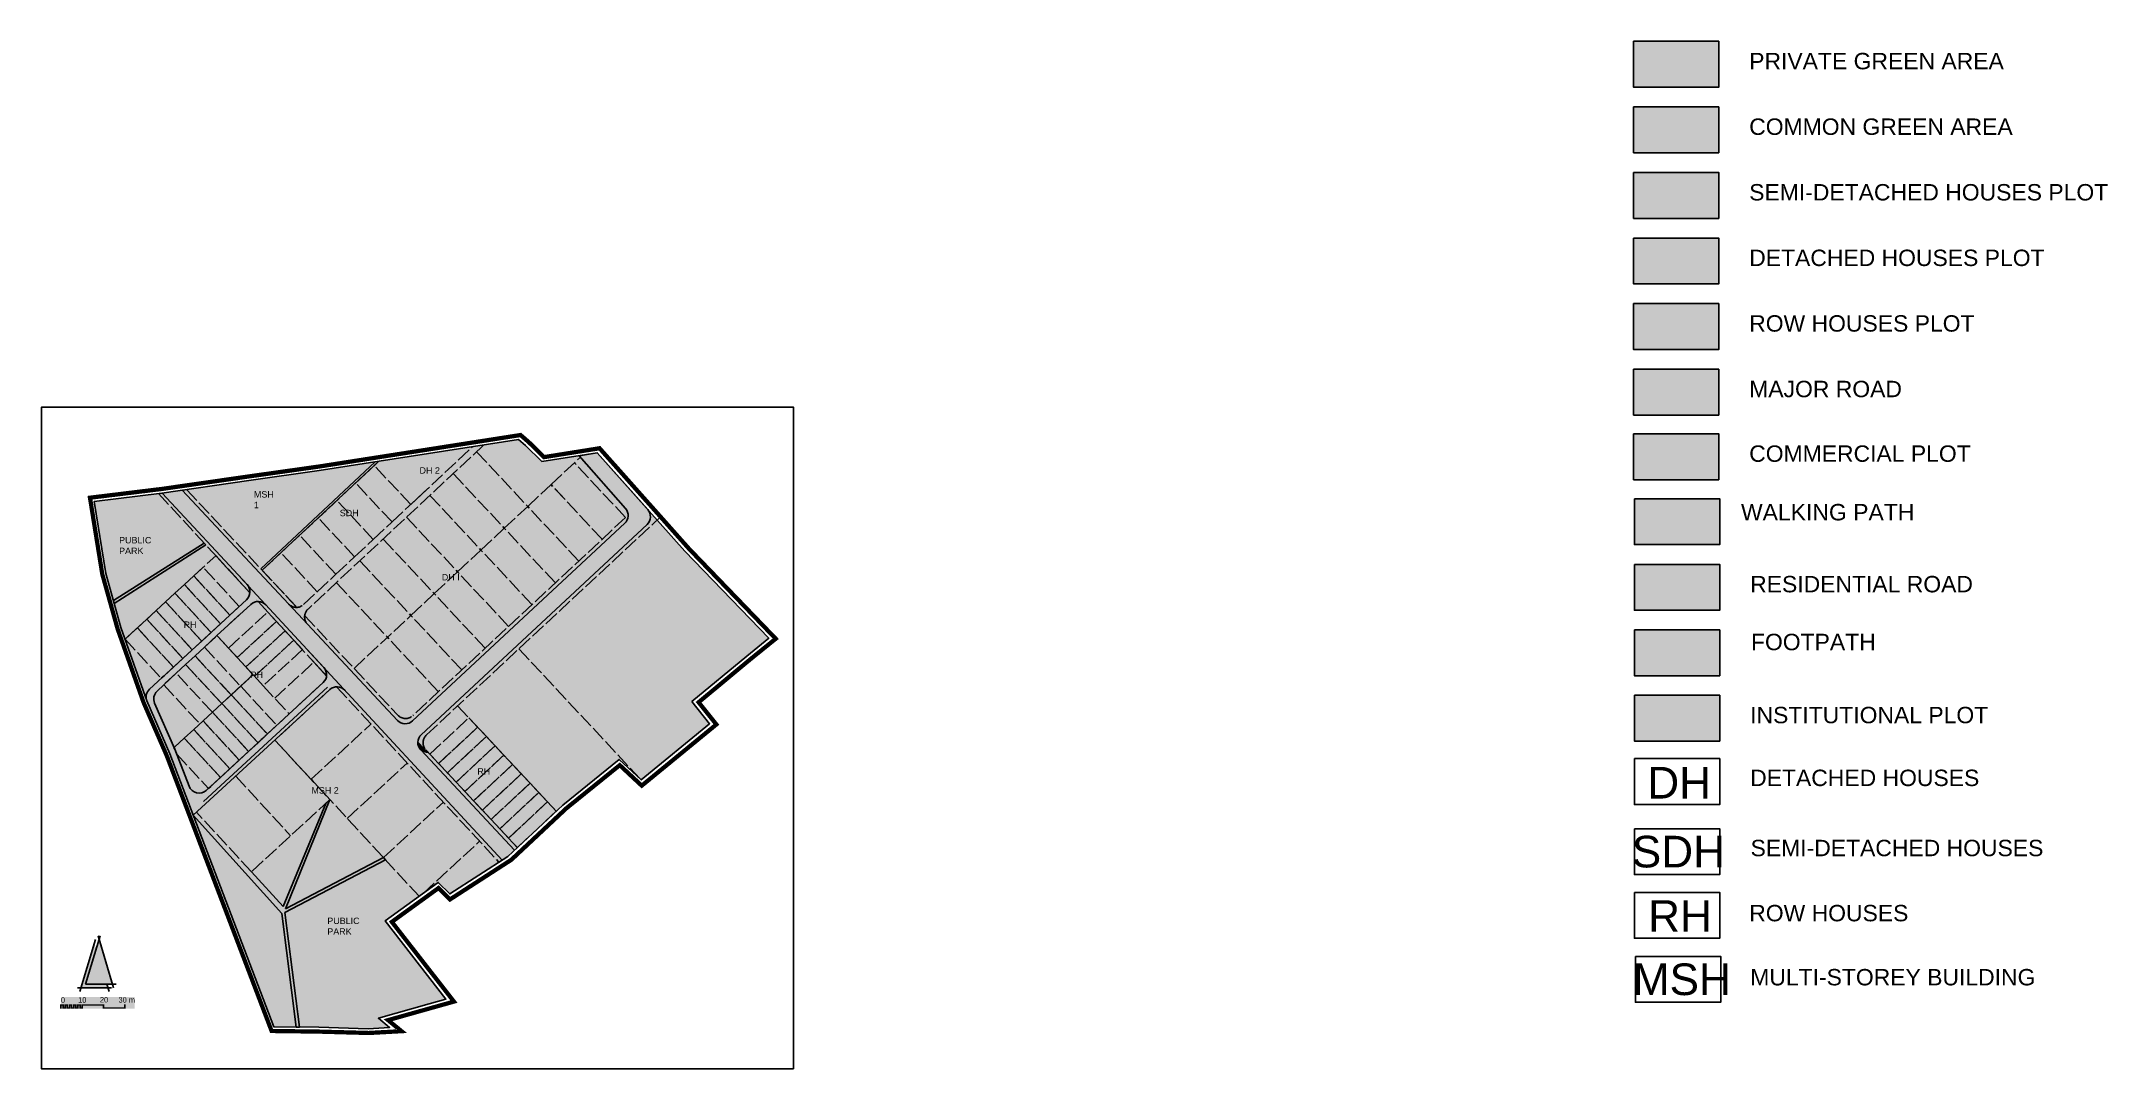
# Model space of a CAD drawing. Header units: metres. Extents: x 363418 to 727297, y 5621308 to 11243109.
# Drawn here: x 363418 to 364387, y 5621308 to 5621790 of the extents above.
import ezdxf

# ---------------------------------------------------------------- set-up
doc = ezdxf.new("R2010")
doc.units = ezdxf.units.M
doc.header["$MEASUREMENT"] = 0
doc.linetypes.add('GELTUNGSBEREICH', pattern=[8.5, 7, -1.5])
for name, color, linetype in [('detached house hatching', 255, 'Continuous'), ('FOOTPATH', 255, 'Continuous'), ('GELTUNGSBEREICH_B', 7, 'Continuous'), ('institutional plot hatching', 255, 'Continuous'), ('Labels', 7, 'Continuous'), ('Layout Frame', 7, 'Continuous'), ('Legend', 7, 'Continuous'), ('MAJOR ROAD', 255, 'Continuous'), ('MAJOR ROAD HATCH', 255, 'Continuous'), ('MSH 1', 255, 'Continuous'), ('MSH 2', 255, 'Continuous'), ('PLOT BOUNDARIES', 80, 'GELTUNGSBEREICH'), ('PUBLIC GREEN SPACE', 255, 'Continuous'), ('RESIDENTIAL ROAD', 255, 'Continuous'), ('RESIDENTIAL ROAD HATCHING', 255, 'Continuous'), ('row house hatching', 255, 'Continuous'), ('Scale Line', 7, 'Continuous'), ('semi detached hatch', 255, 'Continuous'), ('UMGR_GELTUNGSBEREICH', 7, 'Continuous'), ('WALKWAY', 255, 'Continuous'), ('Walkway Hatch', 255, 'Continuous')]:
    doc.layers.add(name, color=color, linetype=linetype)
doc.layers.add('Planning area', color=1, linetype='Continuous', plot=False)
doc.styles.get("Standard").update_dxf_attribs({"font": 'arial.ttf', "height": 1})

# ---------------------------------------------------------------- blocks, each defined once
blk = doc.blocks.new('Nordpfeil')
at = {"layer": 'Scale Line', "linetype": 'Continuous'}
for color, points in [(256, [(2574420.15, 5621949.75), (2574419.33, 5621952.5), (2574413, 5621931.41), (2574425.66, 5621931.41), (2574425.13, 5621933.16), (2574415.18, 5621933.16)]), (255, [(2574421.5, 5621954.25), (2574415.18, 5621933.16), (2574427.83, 5621933.16)])]:
    blk.add_hatch(color=color, dxfattribs=at).paths.add_polyline_path(points)
at = {"layer": 'Scale Line'}
blk.add_hatch(color=255, dxfattribs=at).paths.add_polyline_path([(2574403.6, 5621927.24), (2574438.15, 5621927.23), (2574438.14, 5621921.74), (2574403.59, 5621921.73)])
at = {"layer": 'Scale Line', "linetype": 'Continuous'}
for p, q in [((2574412.49, 5621929.72), (2574419.83, 5621954.19)), ((2574415.18, 5621933.16), (2574422.01, 5621955.94)), ((2574428.34, 5621931.47), (2574421, 5621955.94)), ((2574413, 5621931.41), (2574411.31, 5621931.41)), ((2574413, 5621931.41), (2574425.66, 5621931.41)), ((2574415.18, 5621933.16), (2574427.83, 5621933.16)), ((2574426.16, 5621929.72), (2574425.13, 5621933.16)), ((2574425.66, 5621931.41), (2574427.34, 5621931.41)), ((2574427.83, 5621933.16), (2574429.52, 5621933.16))]:
    blk.add_line(p, q, dxfattribs=at)
at = {"layer": 'Scale Line', "color": 7}
for p, q in [((2574403.59, 5621921.73), (2574403.59, 5621923.73)), ((2574404.59, 5621921.73), (2574404.59, 5621923.73)), ((2574405.59, 5621921.73), (2574405.59, 5621923.73)), ((2574406.59, 5621921.73), (2574406.59, 5621923.73)), ((2574407.59, 5621921.73), (2574407.59, 5621923.73)), ((2574408.59, 5621921.73), (2574408.59, 5621923.73)), ((2574409.59, 5621921.73), (2574409.59, 5621923.73)), ((2574410.59, 5621921.73), (2574410.59, 5621923.73)), ((2574411.59, 5621921.73), (2574411.59, 5621923.73)), ((2574412.59, 5621921.73), (2574412.59, 5621923.73)), ((2574413.59, 5621921.73), (2574413.59, 5621923.73)), ((2574423.59, 5621921.73), (2574423.59, 5621923.73)), ((2574433.59, 5621921.73), (2574433.59, 5621923.73))]:
    blk.add_line(p, q, dxfattribs=at)
at = {"layer": 'Scale Line', "color": 7, "const_width": 0.667}
for points in [[(2574403.59, 5621923.4), (2574404.59, 5621923.4)], [(2574404.59, 5621922.06), (2574405.59, 5621922.06)], [(2574405.59, 5621923.4), (2574406.59, 5621923.4)], [(2574406.59, 5621922.06), (2574407.59, 5621922.06)], [(2574407.59, 5621923.4), (2574408.59, 5621923.4)], [(2574408.59, 5621922.06), (2574409.59, 5621922.06)], [(2574409.59, 5621923.4), (2574410.59, 5621923.4)], [(2574410.59, 5621922.06), (2574411.59, 5621922.06)], [(2574411.59, 5621923.4), (2574412.59, 5621923.4)], [(2574412.59, 5621922.06), (2574413.59, 5621922.06)], [(2574413.59, 5621923.4), (2574423.59, 5621923.4)], [(2574423.59, 5621922.06), (2574433.59, 5621922.06)]]:
    blk.add_lwpolyline(points, dxfattribs=at)
at = {"layer": 'Scale Line', "color": 7}
for s, p in [('0', (2574403.6, 5621924.48)), ('10', (2574411.67, 5621924.53)), ('20', (2574421.88, 5621924.63)), ('30 m', (2574430.6, 5621924.57))]:
    blk.add_text(s, height=2.5, dxfattribs=at).set_placement(p)

msp = doc.modelspace()

# ---------------------------------------------------------------- hatches: boundary and pattern name
at = {"layer": 'detached house hatching', "true_color": 0xf4ee51, "transparency": 33554674}
h = msp.add_hatch(color=41, dxfattribs=at)
h.dxf.hatch_style = 1
h.paths.add_polyline_path([(364204.71, 5621697.85), (364164.69, 5621697.85), (364164.69, 5621676.3), (364204.71, 5621676.3)])
h = msp.add_hatch(color=41, dxfattribs=at)
h.dxf.hatch_style = 1
h.paths.add_polyline_path([(363556.1, 5621536.11), (363542.76, 5621523.66, 0.17906), (363541.2, 5621520.56), (363564.37, 5621495.81), (363580.05, 5621510.45)])
h.paths.add_polyline_path([(363567.06, 5621546.35), (363556.1, 5621536.11), (363580.05, 5621510.45), (363591.02, 5621520.69)])
h.paths.add_polyline_path([(363578.02, 5621556.58), (363567.06, 5621546.35), (363591.02, 5621520.69), (363601.98, 5621530.93)])
h.paths.add_polyline_path([(363588.98, 5621566.82), (363578.02, 5621556.58), (363601.98, 5621530.93), (363612.94, 5621541.17)])
h.paths.add_polyline_path([(363599.95, 5621577.06), (363588.98, 5621566.82), (363612.94, 5621541.17), (363623.91, 5621551.41)])
h.paths.add_polyline_path([(363610.91, 5621587.3), (363599.95, 5621577.06), (363623.91, 5621551.41), (363634.87, 5621561.64)])
h.paths.add_polyline_path([(363621.87, 5621597.54), (363610.91, 5621587.3), (363634.87, 5621561.64), (363645.83, 5621571.88)])
h.paths.add_polyline_path([(363667.76, 5621592.35), (363656.79, 5621582.12), (363680.76, 5621556.45), (363691.74, 5621566.68)])
h.paths.add_polyline_path([(363656.79, 5621582.12), (363645.83, 5621571.88), (363669.79, 5621546.23), (363680.76, 5621556.45)])
h.paths.add_polyline_path([(363645.83, 5621571.88), (363634.87, 5621561.64), (363658.81, 5621536), (363669.79, 5621546.23)])
h.paths.add_polyline_path([(363634.87, 5621561.64), (363623.91, 5621551.41), (363647.84, 5621525.78), (363658.81, 5621536)])
h.paths.add_polyline_path([(363623.91, 5621551.41), (363612.94, 5621541.17), (363636.86, 5621515.55), (363647.84, 5621525.78)])
h.paths.add_polyline_path([(363612.94, 5621541.17), (363601.98, 5621530.93), (363625.89, 5621505.32), (363636.86, 5621515.55)])
h.paths.add_polyline_path([(363601.98, 5621530.93), (363591.02, 5621520.69), (363614.92, 5621495.1), (363625.89, 5621505.32)])
h.paths.add_polyline_path([(363591.02, 5621520.69), (363580.05, 5621510.45), (363603.94, 5621484.87), (363614.92, 5621495.1)])
h.paths.add_polyline_path([(363580.05, 5621510.45), (363564.37, 5621495.81), (363584.86, 5621473.91, 0.413547), (363591.92, 5621473.67), (363603.94, 5621484.87)])
h = msp.add_hatch(color=41, dxfattribs=at)
h.dxf.hatch_style = 1
h.paths.add_polyline_path([(363620.04, 5621599.93), (363576.04, 5621593.05), (363573.89, 5621591.04), (363590.95, 5621572.77)])
at = {"layer": 'FOOTPATH', "true_color": 0x2776bb, "transparency": 33554674}
h = msp.add_hatch(color=152, dxfattribs=at)
h.dxf.hatch_style = 1
h.paths.add_polyline_path([(363670.58, 5621594.98), (363667.76, 5621592.35), (363691.74, 5621566.68), (363692.96, 5621567.82, 0.17121), (363691.72, 5621570.9)])
h = msp.add_hatch(color=152, dxfattribs=at)
h.dxf.hatch_style = 1
h.paths.add_polyline_path([(363521.25, 5621541.88), (363485.76, 5621579.8), (363483.64, 5621579.49), (363485.69, 5621577.3), (363533.64, 5621526.08, 0.219215), (363537.51, 5621524.5)])
h.paths.add_polyline_path([(363519.31, 5621527.23), (363523.84, 5621522.31), (363523.84, 5621522.31), (363527.91, 5621517.9), (363531.97, 5621513.49), (363536.04, 5621509.07), (363540.1, 5621504.66), (363551.48, 5621492.3, 0.21916), (363550.18, 5621496.28), (363544.01, 5621502.94), (363544.01, 5621502.94), (363541.79, 5621505.34), (363522.95, 5621525.68, 0.2059)])
h.paths.add_polyline_path([(363474.36, 5621578.16), (363474.13, 5621578.12), (363472.61, 5621577.94), (363515.49, 5621531.38, 0.208996), (363514.17, 5621535.16)])
at = {"layer": 'FOOTPATH', "true_color": 0x2776bb, "transparency": 33554687}
h = msp.add_hatch(color=152, dxfattribs=at)
h.dxf.hatch_style = 1
h.paths.add_polyline_path([(363541.2, 5621520.56, 0.219217), (363542.52, 5621516.59), (363584.78, 5621471.44, 0.413547), (363591.83, 5621471.2), (363691.37, 5621563.95, 0.219217), (363692.96, 5621567.82), (363591.92, 5621473.67, -0.413547), (363584.86, 5621473.91)])
at = {"layer": 'FOOTPATH', "true_color": 0x2776bb, "transparency": 33554674}
h = msp.add_hatch(color=152, dxfattribs=at)
h.dxf.hatch_style = 1
h.paths.add_polyline_path([(363706.56, 5621565.46), (363702.15, 5621570.41, -0.407479), (363701.82, 5621563.43), (363640.53, 5621506.33), (363641.73, 5621505.05)])
h = msp.add_hatch(color=152, dxfattribs=at)
h.dxf.hatch_style = 1
h.paths.add_polyline_path([(363599.51, 5621456.07, -0.219215), (363595.64, 5621457.65), (363639.72, 5621410.55), (363640.99, 5621411.75)])
h.paths.add_polyline_path([(363598.35, 5621464.64), (363594.69, 5621461.22), (363598.11, 5621457.56, -0.414888)])
h.paths.add_polyline_path([(363641.73, 5621505.05), (363640.53, 5621506.33), (363595.88, 5621464.72, 0.219185), (363594.29, 5621460.85)])
at = {"layer": 'FOOTPATH', "true_color": 0x2776bb, "transparency": 33554687}
h = msp.add_hatch(color=152, dxfattribs=at)
h.dxf.hatch_style = 1
h.paths.add_polyline_path([(364205.15, 5621492.36), (364205.15, 5621513.91), (364165.13, 5621513.91), (364165.13, 5621492.36)])
at = {"layer": 'FOOTPATH', "true_color": 0x2776bb, "transparency": 33554674}
h = msp.add_hatch(color=152, dxfattribs=at)
h.dxf.hatch_style = 1
h.paths.add_polyline_path([(363552.97, 5621485.91, 0.927118), (363551.95, 5621487.02), (363493.79, 5621433.41, -0.511022), (363485.85, 5621435.02), (363488.94, 5621426.89), (363490.05, 5621427.91), (363491.15, 5621428.93)])
at = {"layer": 'FOOTPATH', "true_color": 0x2776bb, "transparency": 33554687}
h = msp.add_hatch(color=152, dxfattribs=at)
h.dxf.hatch_style = 1
h.paths.add_polyline_path([(363560.02, 5621485.63, 0.218783), (363556.17, 5621487.23), (363559.35, 5621483.78), (363632.35, 5621404.88), (363633.84, 5621405.85), (363628.8, 5621411.3), (363607.85, 5621433.94)])
at = {"layer": 'FOOTPATH', "true_color": 0x2776bb, "transparency": 33554674}
h = msp.add_hatch(color=152, dxfattribs=at)
h.dxf.hatch_style = 1
h.paths.add_polyline_path([(363594.69, 5621461.22), (363594.29, 5621460.85, 0.414916), (363599.51, 5621456.07)])
at = {"layer": 'institutional plot hatching', "true_color": 0xf26722, "transparency": 33554674}
h = msp.add_hatch(color=30, dxfattribs=at)
h.dxf.hatch_style = 1
h.paths.add_polyline_path([(364204.71, 5621667.06), (364164.69, 5621667.06), (364164.69, 5621645.52), (364204.71, 5621645.52)])
at = {"layer": 'institutional plot hatching', "true_color": 0xf7abae, "transparency": 33554674}
h = msp.add_hatch(color=241, dxfattribs=at)
h.dxf.hatch_style = 1
h.paths.add_polyline_path([(363758.92, 5621509.98), (363719.6, 5621550.81), (363706.56, 5621565.46), (363641.73, 5621505.05), (363699.09, 5621443.48), (363731.22, 5621469.85), (363722.92, 5621480.25), (363748.6, 5621501.63)])
h.paths.add_polyline_path([(364204.71, 5621605.95), (364164.69, 5621605.95), (364164.69, 5621584.41), (364204.71, 5621584.41)])
at = {"layer": 'institutional plot hatching', "true_color": 0xf27172, "transparency": 33554674}
h = msp.add_hatch(color=11, dxfattribs=at)
h.dxf.hatch_style = 1
h.paths.add_polyline_path([(363641.73, 5621505.05), (363612.98, 5621478.26), (363618.24, 5621472.64), (363618.25, 5621472.65), (363622.34, 5621468.26), (363626.44, 5621463.88), (363626.45, 5621463.89), (363630.54, 5621459.5), (363630.55, 5621459.5), (363634.64, 5621455.12), (363634.65, 5621455.12), (363638.74, 5621450.73), (363638.75, 5621450.74), (363642.84, 5621446.35), (363646.94, 5621441.97), (363646.95, 5621441.98), (363651.04, 5621437.59), (363651.05, 5621437.6), (363655.15, 5621433.21), (363655.16, 5621433.22), (363659.25, 5621428.83), (363662.3, 5621431.69), (363688.79, 5621453.09), (363699.09, 5621443.48)])
h.paths.add_polyline_path([(364205.15, 5621483.25), (364165.13, 5621483.25), (364165.13, 5621461.7), (364205.15, 5621461.7)])
at = {"layer": 'MAJOR ROAD HATCH', "true_color": 0x636466, "transparency": 33554674}
h = msp.add_hatch(color=251, dxfattribs=at)
h.dxf.hatch_style = 1
h.paths.add_polyline_path([(364164.69, 5621636.28), (364164.69, 5621614.73), (364204.71, 5621614.73), (364204.71, 5621636.28)])
h = msp.add_hatch(color=251, dxfattribs=at)
h.dxf.hatch_style = 1
h.paths.add_polyline_path([(363483.64, 5621579.49), (363474.36, 5621578.16), (363514.17, 5621535.16), (363514.84, 5621534.44), (363550.18, 5621496.28, -0.014068), (363550.37, 5621496.07), (363633.84, 5621405.85), (363636.58, 5621407.62), (363639.72, 5621410.55), (363595.64, 5621457.65, -0.414881), (363595.88, 5621464.72), (363701.82, 5621563.43, 0.407479), (363702.15, 5621570.41), (363678.45, 5621597.06), (363669.94, 5621595.7), (363691.72, 5621570.9, -0.405652), (363691.37, 5621563.95), (363591.83, 5621471.2, -0.413547), (363584.78, 5621471.44), (363542.52, 5621516.59), (363533.64, 5621526.08)])
at = {"layer": 'MSH 1', "true_color": 0xf8f6b0, "transparency": 33554674}
h = msp.add_hatch(color=51, dxfattribs=at)
h.dxf.hatch_style = 1
h.paths.add_polyline_path([(364204.71, 5621790.2), (364164.69, 5621790.2), (364164.69, 5621768.65), (364204.71, 5621768.65)])
h = msp.add_hatch(color=51, dxfattribs=at)
h.dxf.hatch_style = 1
h.paths.add_polyline_path([(363574.23, 5621592.77), (363547.96, 5621588.66), (363514.99, 5621584.01), (363485.76, 5621579.8), (363520.6, 5621542.57)])
at = {"layer": 'MSH 2', "true_color": 0xfecc66, "transparency": 33554674}
h = msp.add_hatch(color=31, dxfattribs=at)
h.dxf.hatch_style = 1
h.paths.add_polyline_path([(364204.71, 5621728.63), (364164.69, 5621728.63), (364164.69, 5621707.08), (364204.71, 5621707.08)])
at = {"layer": 'MSH 2', "true_color": 0xf8f6b0, "transparency": 33554674}
h = msp.add_hatch(color=51, dxfattribs=at)
h.dxf.hatch_style = 1
h.paths.add_polyline_path([(363508.85, 5621445.24), (363490.47, 5621428.3), (363516.22, 5621400.36), (363534.61, 5621417.31)])
h.paths.add_polyline_path([(363544.2, 5621443.78), (363544.22, 5621443.8), (363527.23, 5621462.19), (363508.85, 5621445.24), (363534.61, 5621417.31), (363552.99, 5621434.25)])
h.paths.add_polyline_path([(363572.32, 5621469.76), (363556.16, 5621487.23, 0.178293), (363552.97, 5621485.91), (363527.23, 5621462.19), (363544.22, 5621443.8)])
h.paths.add_polyline_path([(363589.3, 5621451.41), (363572.32, 5621469.76), (363544.21, 5621443.79), (363561.17, 5621425.43)])
h.paths.add_polyline_path([(363606.28, 5621433.06), (363589.3, 5621451.41), (363561.17, 5621425.43), (363578.14, 5621407.06)])
h.paths.add_polyline_path([(363606.28, 5621433.06), (363578.14, 5621407.06), (363579.16, 5621405.96), (363594.92, 5621388.9), (363596.79, 5621390.26), (363623.26, 5621414.71)])
h.paths.add_polyline_path([(363632.35, 5621404.88), (363623.26, 5621414.71), (363596.79, 5621390.26), (363603.91, 5621395.42), (363609.29, 5621389.97)])
at = {"layer": 'PUBLIC GREEN SPACE', "true_color": 0x139b48, "transparency": 33554674}
h = msp.add_hatch(color=114, dxfattribs=at)
h.dxf.hatch_style = 1
h.paths.add_polyline_path([(364204.71, 5621759.41), (364164.69, 5621759.41), (364164.69, 5621737.87), (364204.71, 5621737.87)])
h = msp.add_hatch(color=114, dxfattribs=at)
h.dxf.hatch_style = 1
h.paths.add_polyline_path([(363644.76, 5621600.51), (363641.54, 5621603.29), (363625.32, 5621600.76), (363621.87, 5621597.54), (363645.83, 5621571.88), (363656.79, 5621582.12), (363667.76, 5621592.36), (363670.58, 5621594.98), (363669.94, 5621595.7), (363652.51, 5621592.91)])
h = msp.add_hatch(color=114, dxfattribs=at)
h.dxf.hatch_style = 1
h.paths.add_polyline_path([(363494.05, 5621554.66), (363472.61, 5621577.94), (363442.43, 5621574.25), (363447.88, 5621540.44), (363451.44, 5621527.71)])
h.paths.add_polyline_path([(363480.34, 5621531.12), (363480.34, 5621531.13), (363484.75, 5621535.2), (363489.16, 5621539.26), (363499.47, 5621548.77), (363494.87, 5621553.77), (363451.84, 5621526.27), (363455, 5621514.98), (363456.93, 5621509.52), (363471.53, 5621522.98), (363475.94, 5621527.05), (363475.93, 5621527.05)])
h = msp.add_hatch(color=114, dxfattribs=at)
h.dxf.hatch_style = 1
h.paths.add_polyline_path([(363456.97, 5621509.56), (363456.93, 5621509.52), (363467.04, 5621480.88, -0.293149), (363468.4, 5621486.1), (363473.92, 5621491.19)])
h.paths.add_polyline_path([(363481.19, 5621455.58), (363486.96, 5621440.5, 0.530341), (363495.02, 5621438.61), (363496.02, 5621439.54)])
h = msp.add_hatch(color=114, dxfattribs=at)
h.dxf.hatch_style = 1
h.paths.add_polyline_path([(363488.94, 5621426.89), (363526.72, 5621327.65), (363537.26, 5621327.51), (363530.52, 5621380.74)])
h.paths.add_polyline_path([(363551.06, 5621432.47), (363516.22, 5621400.36), (363531.17, 5621384.15)])
h.paths.add_polyline_path([(363578.14, 5621407.06), (363553.01, 5621434.27), (363532.19, 5621383.04)])
h = msp.add_hatch(color=114, dxfattribs=at)
h.dxf.hatch_style = 1
h.paths.add_polyline_path([(363578.91, 5621377.29), (363594.92, 5621388.9), (363579.16, 5621405.96), (363531.84, 5621381.28), (363538.76, 5621327.49), (363547.79, 5621327.37), (363570.92, 5621326.73), (363581.06, 5621327.3), (363575.77, 5621331.65), (363599.54, 5621338.36), (363607.48, 5621340.59)])
at = {"layer": 'RESIDENTIAL ROAD HATCHING', "true_color": 0xc7c8ca, "transparency": 33554674}
h = msp.add_hatch(color=9, dxfattribs=at)
h.dxf.hatch_style = 1
h.paths.add_polyline_path([(363542.76, 5621523.66), (363625.32, 5621600.76), (363620.04, 5621599.93), (363582.18, 5621564.58), (363573.41, 5621556.39), (363564.64, 5621548.2), (363555.87, 5621540.01), (363547.1, 5621531.82), (363540.7, 5621525.84, -0.413876), (363533.64, 5621526.08), (363542.52, 5621516.59, -0.414549)])
h = msp.add_hatch(color=9, dxfattribs=at)
h.dxf.hatch_style = 1
h.paths.add_polyline_path([(364165.13, 5621544.69), (364165.13, 5621523.14), (364205.15, 5621523.14), (364205.15, 5621544.69)])
h = msp.add_hatch(color=9, dxfattribs=at)
h.dxf.hatch_style = 1
h.paths.add_polyline_path([(363551.95, 5621487.02, -0.927118), (363552.97, 5621485.91, -0.413678), (363560.02, 5621485.63), (363550.37, 5621496.07, -0.398489), (363549.9, 5621489.21), (363533.72, 5621474.29), (363533.18, 5621473.79), (363528.13, 5621469.13), (363528.13, 5621469.13), (363523.73, 5621465.06), (363519.32, 5621460.98), (363514.91, 5621456.91), (363510.5, 5621452.84), (363510.52, 5621452.82), (363506.12, 5621448.75), (363501.69, 5621444.7), (363496.06, 5621439.49), (363496.02, 5621439.54), (363495.02, 5621438.61, -0.530341), (363486.96, 5621440.5), (363480.41, 5621457.64), (363475.3, 5621469.36), (363470.84, 5621479.59, -0.314087), (363471.97, 5621485.2), (363475.07, 5621488.17), (363480.94, 5621493.6), (363485.35, 5621497.68), (363489.75, 5621501.75), (363494.16, 5621505.82), (363500.04, 5621511.25), (363500.04, 5621511.25), (363515.95, 5621525.91, -0.413411), (363523.01, 5621525.63), (363514.17, 5621535.16, -0.414719), (363513.9, 5621528.09), (363510.51, 5621524.96), (363510.52, 5621524.95), (363506.11, 5621520.88), (363497.28, 5621512.75), (363497.29, 5621512.74), (363492.88, 5621508.67), (363492.88, 5621508.67), (363488.47, 5621504.6), (363484.06, 5621500.53), (363479.65, 5621496.47), (363475.24, 5621492.4), (363468.4, 5621486.1, 0.293152), (363467.04, 5621480.88), (363467.12, 5621480.65, 0.011837), (363467.21, 5621480.43), (363472.55, 5621468.16), (363477.63, 5621456.51), (363477.96, 5621455.74), (363485.85, 5621435.02, 0.511022), (363493.79, 5621433.41)])
at = {"layer": 'row house hatching', "true_color": 0xf26722, "transparency": 33554674}
h = msp.add_hatch(color=30, dxfattribs=at)
h.dxf.hatch_style = 1
h.paths.add_polyline_path([(363499.45, 5621548.75), (363493.57, 5621543.33), (363510.51, 5621524.96), (363513.9, 5621528.09, 0.188998), (363515.49, 5621531.37)])
h.paths.add_polyline_path([(363493.57, 5621543.33), (363489.16, 5621539.26), (363506.1, 5621520.89), (363510.51, 5621524.96)])
h.paths.add_polyline_path([(363489.16, 5621539.26), (363484.75, 5621535.2), (363501.69, 5621516.82), (363506.1, 5621520.89)])
h.paths.add_polyline_path([(363484.75, 5621535.2), (363480.34, 5621531.13), (363497.28, 5621512.75), (363501.69, 5621516.82)])
h.paths.add_polyline_path([(363480.34, 5621531.12), (363475.93, 5621527.05), (363492.87, 5621508.68), (363497.28, 5621512.75)])
h.paths.add_polyline_path([(363475.94, 5621527.05), (363471.53, 5621522.98), (363488.46, 5621504.61), (363492.87, 5621508.68)])
h.paths.add_polyline_path([(363471.53, 5621522.98), (363467.12, 5621518.91), (363484.05, 5621500.54), (363488.46, 5621504.61)])
h.paths.add_polyline_path([(363467.12, 5621518.91), (363462.7, 5621514.85), (363479.64, 5621496.48), (363484.05, 5621500.54)])
h.paths.add_polyline_path([(363462.7, 5621514.85), (363458.29, 5621510.78), (363456.97, 5621509.56), (363473.92, 5621491.19), (363479.64, 5621496.48)])
h.paths.add_polyline_path([(363475.07, 5621488.17), (363471.93, 5621485.16, 0.314555), (363470.81, 5621479.55), (363479.95, 5621458.65), (363480.32, 5621458.99), (363484.73, 5621463.06), (363489.13, 5621467.13), (363492.04, 5621469.8)])
h.paths.add_polyline_path([(363484.73, 5621463.06), (363480.32, 5621458.99), (363479.95, 5621458.65), (363480.25, 5621457.98), (363481.15, 5621455.63), (363496.02, 5621439.54), (363501.66, 5621444.73)])
h.paths.add_polyline_path([(363489.13, 5621467.13), (363484.73, 5621463.06), (363501.66, 5621444.73), (363506.07, 5621448.8)])
h.paths.add_polyline_path([(363493.56, 5621471.18), (363489.15, 5621467.11), (363506.07, 5621448.8), (363510.48, 5621452.87)])
h.paths.add_polyline_path([(363497.95, 5621475.28), (363493.54, 5621471.2), (363510.48, 5621452.87), (363514.89, 5621456.93)])
h.paths.add_polyline_path([(363480.94, 5621493.6), (363475.07, 5621488.17), (363492.05, 5621469.79), (363493.56, 5621471.18), (363493.54, 5621471.2), (363497.91, 5621475.24)])
h.paths.add_polyline_path([(363485.35, 5621497.68), (363480.94, 5621493.6), (363497.91, 5621475.24), (363502.31, 5621479.31)])
h.paths.add_polyline_path([(363489.75, 5621501.75), (363485.35, 5621497.68), (363502.31, 5621479.31), (363506.72, 5621483.39)])
h.paths.add_polyline_path([(363494.16, 5621505.82), (363489.75, 5621501.75), (363506.72, 5621483.39), (363511.13, 5621487.46)])
h.paths.add_polyline_path([(363509.52, 5621500.97), (363505.45, 5621505.38), (363505.46, 5621505.38), (363500.04, 5621511.25), (363494.16, 5621505.82), (363511.13, 5621487.46), (363511.13, 5621487.46), (363516.98, 5621492.86), (363513.58, 5621496.55)])
h.paths.add_polyline_path([(363521.71, 5621487.72), (363517.65, 5621492.14), (363516.98, 5621492.86), (363511.18, 5621487.48), (363528.13, 5621469.13), (363532.98, 5621473.61), (363533.92, 5621474.47)])
h.paths.add_polyline_path([(363511.18, 5621487.48), (363511.14, 5621487.45), (363511.13, 5621487.45), (363506.76, 5621483.42), (363523.72, 5621465.07), (363528.13, 5621469.13)])
h.paths.add_polyline_path([(363506.76, 5621483.42), (363502.35, 5621479.35), (363519.3, 5621461), (363523.72, 5621465.07)])
h.paths.add_polyline_path([(363502.35, 5621479.35), (363497.95, 5621475.28), (363514.89, 5621456.93), (363519.3, 5621461)])
h.paths.add_polyline_path([(363549.9, 5621489.21, 0.178715), (363551.48, 5621492.29), (363545.5, 5621498.75), (363527.13, 5621481.84), (363533.92, 5621474.47)])
h.paths.add_polyline_path([(363545.52, 5621498.77), (363544.7, 5621499.66), (363540.1, 5621504.66), (363521.71, 5621487.72), (363527.13, 5621481.84)])
h.paths.add_polyline_path([(363540.1, 5621504.66), (363536.04, 5621509.07), (363517.65, 5621492.14), (363521.71, 5621487.72)])
h.paths.add_polyline_path([(363536.04, 5621509.07), (363531.97, 5621513.49), (363513.6, 5621496.57), (363517.01, 5621492.88), (363516.98, 5621492.86), (363517.65, 5621492.14)])
h.paths.add_polyline_path([(363531.97, 5621513.49), (363527.91, 5621517.9), (363509.53, 5621500.97), (363513.6, 5621496.57)])
h.paths.add_polyline_path([(363527.91, 5621517.9), (363523.84, 5621522.31), (363505.46, 5621505.38), (363509.53, 5621500.97)])
h.paths.add_polyline_path([(363523.84, 5621522.31), (363519.31, 5621527.23, 0.187069), (363515.95, 5621525.91), (363500.04, 5621511.25), (363500.04, 5621511.25), (363505.46, 5621505.38)])
h = msp.add_hatch(color=30, dxfattribs=at)
h.dxf.hatch_style = 1
h.paths.add_polyline_path([(363618.24, 5621472.64), (363612.98, 5621478.26), (363598.35, 5621464.64, 0.414883), (363598.11, 5621457.56), (363599.95, 5621455.59)])
h.paths.add_polyline_path([(363622.34, 5621468.26), (363618.24, 5621472.64), (363599.96, 5621455.6), (363604.05, 5621451.21)])
h.paths.add_polyline_path([(363626.44, 5621463.88), (363622.34, 5621468.26), (363604.06, 5621451.22), (363608.15, 5621446.83)])
h.paths.add_polyline_path([(363630.54, 5621459.5), (363626.44, 5621463.88), (363608.16, 5621446.84), (363612.25, 5621442.45)])
h.paths.add_polyline_path([(363634.64, 5621455.12), (363630.54, 5621459.5), (363612.26, 5621442.46), (363616.35, 5621438.07)])
h.paths.add_polyline_path([(363638.74, 5621450.73), (363634.64, 5621455.12), (363616.36, 5621438.08), (363620.45, 5621433.69)])
h.paths.add_polyline_path([(363642.84, 5621446.35), (363638.74, 5621450.73), (363620.46, 5621433.7), (363624.55, 5621429.31)])
h.paths.add_polyline_path([(363646.94, 5621441.97), (363642.84, 5621446.35), (363624.56, 5621429.32), (363628.65, 5621424.93)])
h.paths.add_polyline_path([(363651.04, 5621437.59), (363646.94, 5621441.97), (363628.66, 5621424.94), (363632.75, 5621420.55)])
h.paths.add_polyline_path([(363655.15, 5621433.21), (363651.04, 5621437.59), (363632.76, 5621420.56), (363636.85, 5621416.17)])
h.paths.add_polyline_path([(363659.25, 5621428.83), (363655.15, 5621433.21), (363636.86, 5621416.18), (363640.95, 5621411.79)])
at = {"layer": 'semi detached hatch', "true_color": 0xfecc66, "transparency": 33554674}
h = msp.add_hatch(color=31, dxfattribs=at)
h.dxf.hatch_style = 1
h.paths.add_polyline_path([(363530.04, 5621550.09), (363521.25, 5621541.88), (363537.51, 5621524.5, 0.178469), (363540.7, 5621525.84), (363547.1, 5621531.82)])
h.paths.add_polyline_path([(363538.81, 5621558.28), (363530.04, 5621550.09), (363547.1, 5621531.82), (363555.87, 5621540.01)])
h.paths.add_polyline_path([(363547.58, 5621566.47), (363538.81, 5621558.28), (363555.87, 5621540.01), (363564.64, 5621548.2)])
h.paths.add_polyline_path([(363556.35, 5621574.66), (363547.58, 5621566.47), (363564.64, 5621548.2), (363573.41, 5621556.39)])
h.paths.add_polyline_path([(363565.12, 5621582.85), (363556.35, 5621574.66), (363573.41, 5621556.39), (363582.18, 5621564.58)])
h.paths.add_polyline_path([(363573.89, 5621591.04), (363565.12, 5621582.85), (363582.18, 5621564.58), (363590.95, 5621572.77)])
at = {"layer": 'Walkway Hatch', "true_color": 0x136734, "transparency": 33554674}
h = msp.add_hatch(color=116, dxfattribs=at)
h.dxf.hatch_style = 1
h.paths.add_polyline_path([(363576.04, 5621593.05), (363574.23, 5621592.77), (363555.66, 5621575.38), (363556.35, 5621574.66)])
h = msp.add_hatch(color=116, dxfattribs=at)
h.dxf.hatch_style = 1
h.paths.add_polyline_path([(363451.44, 5621527.71), (363451.84, 5621526.27), (363494.87, 5621553.77), (363494.05, 5621554.66)])
h.paths.add_polyline_path([(364165.13, 5621553.93), (364205.15, 5621553.93), (364205.15, 5621575.47), (364165.13, 5621575.47)])
h = msp.add_hatch(color=116, dxfattribs=at)
h.dxf.hatch_style = 1
h.paths.add_polyline_path([(363556.35, 5621574.66), (363555.66, 5621575.38), (363520.6, 5621542.57), (363521.25, 5621541.88)])
h = msp.add_hatch(color=116, dxfattribs=at)
h.dxf.hatch_style = 1
h.paths.add_polyline_path([(363579.16, 5621405.96), (363578.14, 5621407.06), (363532.19, 5621383.04), (363552.99, 5621434.25), (363551.04, 5621432.45), (363531.17, 5621384.15), (363490.47, 5621428.3), (363488.94, 5621426.89), (363530.52, 5621380.74), (363537.26, 5621327.51), (363538.76, 5621327.49), (363531.84, 5621381.28)])

# ---------------------------------------------------------------- linework, layer by layer
at = {"layer": 'GELTUNGSBEREICH_B', "linetype": 'GELTUNGSBEREICH', "const_width": 2, "flags": 128}
msp.add_lwpolyline([(363726.04, 5621479.95), (363750.21, 5621500.06), (363762.22, 5621509.77), (363721.4, 5621552.14), (363679.56, 5621599.18), (363653.53, 5621595.02), (363646.45, 5621601.95), (363642.49, 5621605.39), (363548, 5621590.61), (363515.04, 5621585.96), (363474.2, 5621580.08), (363440.46, 5621575.96), (363446.26, 5621539.99), (363453.43, 5621514.36), (363465.62, 5621479.82), (363476.45, 5621454.96), (363525.68, 5621325.65), (363548.09, 5621325.35), (363571.29, 5621324.71), (363586.63, 5621325.56), (363580.33, 5621330.74), (363600.43, 5621336.41), (363611.23, 5621339.45), (363582.1, 5621376.86), (363604.03, 5621392.77), (363609.35, 5621387.38), (363638.16, 5621406.01), (363663.96, 5621430.16), (363689.03, 5621450.42), (363699.35, 5621440.8), (363734.36, 5621469.53)], close=True, dxfattribs=at)
at = {"layer": 'GELTUNGSBEREICH_B', "const_width": 2}
for points in [[(363644, 5621604.08), (363642.49, 5621605.39), (363640.51, 5621605.08)], [(363655.51, 5621595.33), (363653.53, 5621595.02), (363652.1, 5621596.42)], [(363680.89, 5621597.69), (363679.56, 5621599.18), (363677.58, 5621598.87)], [(363442.45, 5621576.2), (363440.46, 5621575.96), (363440.78, 5621573.98)], [(363760.66, 5621508.52), (363762.22, 5621509.77), (363760.83, 5621511.21)], [(363727.29, 5621478.38), (363726.04, 5621479.95), (363727.58, 5621481.23)], [(363732.81, 5621468.26), (363734.36, 5621469.53), (363733.11, 5621471.1)], [(363687.48, 5621449.16), (363689.03, 5621450.42), (363690.5, 5621449.06)], [(363697.89, 5621442.16), (363699.35, 5621440.8), (363700.89, 5621442.07)], [(363602.42, 5621391.6), (363604.03, 5621392.77), (363605.44, 5621391.35)], [(363607.95, 5621388.8), (363609.35, 5621387.38), (363611.03, 5621388.47)], [(363583.33, 5621375.28), (363582.1, 5621376.86), (363583.72, 5621378.04)], [(363609.31, 5621338.91), (363611.23, 5621339.45), (363610, 5621341.03)], [(363581.88, 5621329.47), (363580.33, 5621330.74), (363582.26, 5621331.29)], [(363524.97, 5621327.52), (363525.68, 5621325.65), (363527.68, 5621325.62)], [(363584.64, 5621325.45), (363586.63, 5621325.56), (363585.09, 5621326.83)]]:
    msp.add_lwpolyline(points, dxfattribs=at)
at = {"layer": 'Legend', "linetype": 'Continuous'}
for points in [[(364164.69, 5621790.2), (364204.71, 5621790.2), (364204.71, 5621768.65), (364164.69, 5621768.65), (364164.69, 5621790.2)], [(364164.69, 5621759.41), (364204.71, 5621759.41), (364204.71, 5621737.87), (364164.69, 5621737.87), (364164.69, 5621759.41)], [(364164.69, 5621728.63), (364204.71, 5621728.63), (364204.71, 5621707.08), (364164.69, 5621707.08), (364164.69, 5621728.63)], [(364164.69, 5621697.85), (364204.71, 5621697.85), (364204.71, 5621676.3), (364164.69, 5621676.3), (364164.69, 5621697.85)], [(364164.69, 5621667.06), (364204.71, 5621667.06), (364204.71, 5621645.52), (364164.69, 5621645.52), (364164.69, 5621667.06)], [(364164.69, 5621636.28), (364204.71, 5621636.28), (364204.71, 5621614.73), (364164.69, 5621614.73), (364164.69, 5621636.28)], [(364164.69, 5621605.95), (364204.71, 5621605.95), (364204.71, 5621584.41), (364164.69, 5621584.41), (364164.69, 5621605.95)], [(364165.13, 5621575.47), (364205.15, 5621575.47), (364205.15, 5621553.93), (364165.13, 5621553.93), (364165.13, 5621575.47)], [(364165.13, 5621544.69), (364205.15, 5621544.69), (364205.15, 5621523.14), (364165.13, 5621523.14), (364165.13, 5621544.69)], [(364165.13, 5621513.91), (364205.15, 5621513.91), (364205.15, 5621492.36), (364165.13, 5621492.36), (364165.13, 5621513.91)], [(364165.13, 5621483.25), (364205.15, 5621483.25), (364205.15, 5621461.7), (364165.13, 5621461.7), (364165.13, 5621483.25)], [(364165.13, 5621453.48), (364205.15, 5621453.48), (364205.15, 5621431.93), (364165.13, 5621431.93), (364165.13, 5621453.48)], [(364165.13, 5621420.59), (364205.15, 5621420.59), (364205.15, 5621399.04), (364165.13, 5621399.04), (364165.13, 5621420.59)], [(364165.13, 5621390.73), (364205.15, 5621390.73), (364205.15, 5621369.18), (364165.13, 5621369.18), (364165.13, 5621390.73)], [(364165.59, 5621360.65), (364205.61, 5621360.65), (364205.61, 5621339.11), (364165.59, 5621339.11), (364165.59, 5621360.65)]]:
    msp.add_lwpolyline(points, dxfattribs=at)
at = {"layer": 'MAJOR ROAD'}
for p, q in [((363669.94, 5621595.7), (363678.45, 5621597.06)), ((363691.72, 5621570.9), (363669.94, 5621595.7)), ((363702.15, 5621570.41), (363678.45, 5621597.06)), ((363474.36, 5621578.16), (363514.17, 5621535.16)), ((363474.42, 5621578.09), (363474.42, 5621578.09)), ((363483.64, 5621579.49), (363533.64, 5621526.08)), ((363691.37, 5621563.95), (363591.83, 5621471.2)), ((363701.82, 5621563.43), (363595.88, 5621464.72)), ((363550.18, 5621496.28), (363510.92, 5621538.67)), ((363514.84, 5621534.44), (363514.17, 5621535.16)), ((363584.78, 5621471.44), (363542.52, 5621516.59)), ((363633.84, 5621405.85), (363541.79, 5621505.34)), ((363639.72, 5621410.55), (363595.64, 5621457.65))]:
    msp.add_line(p, q, dxfattribs=at)
for centre, start, end in [((363687.97, 5621567.6), 312.97572, 41.29543), ((363698.42, 5621567.09), 312.97572, 41.65531), ((363510.51, 5621531.76), 312.70287, 42.80219), ((363519.34, 5621522.23), 42.80219, 132.64508), ((363588.43, 5621474.86), 223.10615, 312.97572), ((363599.29, 5621461.06), 132.97572, 223.10615)]:
    msp.add_arc(centre, 5, start, end, dxfattribs=at)
at = {"layer": 'MAJOR ROAD HATCH'}
msp.add_line((363691.37, 5621563.95), (363591.83, 5621471.2), dxfattribs=at)
at = {"layer": 'MSH 2'}
for p, q in [((363480.25, 5621457.98), (363470.81, 5621479.55)), ((363480.25, 5621457.98), (363479.86, 5621458.57)), ((363486.95, 5621440.49), (363480.25, 5621457.98))]:
    msp.add_line(p, q, dxfattribs=at)
for centre, start, end in [((363475.39, 5621481.55), 133.79503, 203.63938), ((363491.62, 5621442.28), 200.96637, 312.67058)]:
    msp.add_arc(centre, 5, start, end, dxfattribs=at)
at = {"layer": 'Planning area', "linetype": 'Continuous'}
msp.add_lwpolyline([(363770.58, 5621307.95), (363770.58, 5621618.42), (363417.64, 5621618.42), (363417.64, 5621307.95)], close=True, dxfattribs=at)
at = {"layer": 'PLOT BOUNDARIES'}
for p, q in [((363521.25, 5621541.88), (363576.04, 5621593.05)), ((363625.32, 5621600.76), (363542.76, 5621523.66)), ((363582.18, 5621564.58), (363620.04, 5621599.93)), ((363621.87, 5621597.54), (363645.83, 5621571.88)), ((363656.79, 5621582.12), (363670.58, 5621594.98)), ((363656.79, 5621582.12), (363667.76, 5621592.36)), ((363691.74, 5621566.68), (363667.76, 5621592.36)), ((363582.18, 5621564.58), (363565.12, 5621582.85)), ((363590.95, 5621572.77), (363573.89, 5621591.04)), ((363610.92, 5621587.29), (363634.87, 5621561.64)), ((363645.83, 5621571.88), (363656.79, 5621582.12)), ((363680.76, 5621556.45), (363656.79, 5621582.12)), ((363680.75, 5621556.46), (363656.79, 5621582.12)), ((363472.61, 5621577.94), (363515.49, 5621531.38)), ((363485.76, 5621579.8), (363537.51, 5621524.5)), ((363573.41, 5621556.39), (363556.35, 5621574.66)), ((363590.95, 5621572.77), (363599.73, 5621580.96)), ((363599.97, 5621577.04), (363623.91, 5621551.41)), ((363564.64, 5621548.2), (363547.58, 5621566.47)), ((363573.41, 5621556.39), (363582.18, 5621564.58)), ((363589.02, 5621566.79), (363612.94, 5621541.17)), ((363691.74, 5621566.68), (363591.92, 5621473.67)), ((363598.35, 5621464.64), (363708.2, 5621566.98)), ((363634.87, 5621561.64), (363645.83, 5621571.88)), ((363669.79, 5621546.23), (363645.83, 5621571.88)), ((363555.87, 5621540.01), (363538.81, 5621558.28)), ((363564.64, 5621548.2), (363573.41, 5621556.39)), ((363578.07, 5621556.53), (363601.98, 5621530.93)), ((363623.91, 5621551.41), (363634.87, 5621561.64)), ((363658.81, 5621536), (363634.87, 5621561.64)), ((363489.16, 5621539.26), (363499.45, 5621548.75)), ((363499.45, 5621548.75), (363515.49, 5621531.37)), ((363499.47, 5621548.78), (363515.49, 5621531.38)), ((363547.1, 5621531.82), (363530.04, 5621550.09)), ((363555.87, 5621540.01), (363564.64, 5621548.2)), ((363567.12, 5621546.28), (363591.02, 5621520.69)), ((363612.94, 5621541.17), (363623.91, 5621551.41)), ((363647.84, 5621525.78), (363623.91, 5621551.41)), ((363537.51, 5621524.5), (363521.25, 5621541.88)), ((363547.1, 5621531.82), (363555.87, 5621540.01)), ((363556.16, 5621536.03), (363580.05, 5621510.45)), ((363601.98, 5621530.93), (363612.94, 5621541.17)), ((363636.86, 5621515.55), (363612.94, 5621541.17)), ((363500.04, 5621511.25), (363515.95, 5621525.91)), ((363518.43, 5621528.19), (363518.43, 5621528.19)), ((363519.31, 5621527.23), (363551.48, 5621492.3)), ((363540.7, 5621525.84), (363547.1, 5621531.82)), ((363591.02, 5621520.69), (363601.98, 5621530.93)), ((363625.89, 5621505.32), (363601.98, 5621530.93)), ((363471.53, 5621522.98), (363456.93, 5621509.52)), ((363541.2, 5621520.56), (363584.86, 5621473.91)), ((363564.37, 5621495.81), (363591.02, 5621520.69)), ((363614.92, 5621495.1), (363591.02, 5621520.69)), ((363458.29, 5621510.78), (363456.97, 5621509.56)), ((363456.97, 5621509.56), (363473.92, 5621491.19)), ((363494.16, 5621505.82), (363500.04, 5621511.25)), ((363495.58, 5621507.13), (363497.05, 5621508.48)), ((363500.04, 5621511.25), (363517, 5621492.89)), ((363505.46, 5621505.38), (363500.04, 5621511.25)), ((363603.94, 5621484.87), (363580.05, 5621510.45)), ((363641.73, 5621505.05), (363699.09, 5621443.48)), ((363527.13, 5621481.84), (363545.52, 5621498.78)), ((363544.7, 5621499.66), (363551.48, 5621492.3)), ((363545.5, 5621498.75), (363551.48, 5621492.29)), ((363473.92, 5621491.19), (363475.24, 5621492.4)), ((363480.94, 5621493.6), (363475.07, 5621488.17)), ((363475.07, 5621488.17), (363492.03, 5621469.81)), ((363503.73, 5621480.62), (363516.95, 5621492.84)), ((363509.6, 5621486.05), (363516.95, 5621492.84)), ((363517.05, 5621492.92), (363511.18, 5621487.48)), ((363521.71, 5621487.72), (363533.92, 5621474.47)), ((363552.97, 5621485.91), (363527.23, 5621462.19)), ((363549.9, 5621489.21), (363533.92, 5621474.47)), ((363556.16, 5621487.23), (363632.35, 5621404.88)), ((363612.98, 5621478.26), (363659.25, 5621428.83)), ((363533.92, 5621474.47), (363520.69, 5621462.26)), ((363544.22, 5621443.8), (363572.32, 5621469.76)), ((363480.32, 5621458.99), (363479.86, 5621458.57)), ((363527.23, 5621462.19), (363544.22, 5621443.8)), ((363598.11, 5621457.56), (363640.99, 5621411.75)), ((363481.19, 5621455.58), (363496.06, 5621439.49)), ((363561.17, 5621425.43), (363589.3, 5621451.41)), ((363496.06, 5621439.49), (363497.28, 5621440.63)), ((363508.85, 5621445.24), (363534.61, 5621417.31)), ((363544.21, 5621443.79), (363594.92, 5621388.9)), ((363578.14, 5621407.06), (363606.28, 5621433.06)), ((363596.79, 5621390.26), (363623.26, 5621414.71))]:
    msp.add_line(p, q, dxfattribs=at)
for points in [[(363489.16, 5621539.26), (363506.11, 5621520.88), (363510.52, 5621524.95), (363493.57, 5621543.33)], [(363480.34, 5621531.13), (363497.28, 5621512.75), (363501.69, 5621516.81), (363484.75, 5621535.2)], [(363484.75, 5621535.2), (363501.69, 5621516.81), (363506.11, 5621520.88), (363489.16, 5621539.26)], [(363471.53, 5621522.98), (363488.47, 5621504.6), (363492.88, 5621508.67), (363475.94, 5621527.05)], [(363475.93, 5621527.05), (363492.88, 5621508.67), (363497.29, 5621512.74), (363480.34, 5621531.12)], [(363462.7, 5621514.85), (363479.65, 5621496.47), (363484.06, 5621500.53), (363467.12, 5621518.91)], [(363467.12, 5621518.91), (363484.06, 5621500.53), (363488.47, 5621504.6), (363471.53, 5621522.98)], [(363505.45, 5621505.38), (363523.84, 5621522.31), (363527.91, 5621517.9), (363509.52, 5621500.97)], [(363509.52, 5621500.97), (363527.91, 5621517.9), (363531.97, 5621513.49), (363513.58, 5621496.55)], [(363506.72, 5621483.39), (363489.75, 5621501.75), (363494.16, 5621505.82), (363511.13, 5621487.46)], [(363513.58, 5621496.55), (363531.97, 5621513.49), (363536.04, 5621509.07), (363517.65, 5621492.14)], [(363517.65, 5621492.14), (363536.04, 5621509.07), (363540.1, 5621504.66), (363521.71, 5621487.72)], [(363497.91, 5621475.24), (363480.94, 5621493.6), (363485.35, 5621497.68), (363502.31, 5621479.31)], [(363502.31, 5621479.31), (363485.35, 5621497.68), (363489.75, 5621501.75), (363506.72, 5621483.39)], [(363511.17, 5621487.49), (363528.13, 5621469.13), (363523.73, 5621465.06), (363506.76, 5621483.42)], [(363502.35, 5621479.35), (363519.32, 5621460.98), (363514.91, 5621456.91), (363497.95, 5621475.28)], [(363506.76, 5621483.42), (363523.73, 5621465.06), (363519.32, 5621460.98), (363502.35, 5621479.35)], [(363489.13, 5621467.13), (363506.1, 5621448.77), (363501.69, 5621444.7), (363484.73, 5621463.06)], [(363493.56, 5621471.18), (363510.52, 5621452.82), (363506.12, 5621448.75), (363489.15, 5621467.11)], [(363497.95, 5621475.28), (363514.91, 5621456.91), (363510.5, 5621452.84), (363493.54, 5621471.2)], [(363599.96, 5621455.6), (363618.25, 5621472.65), (363622.34, 5621468.26), (363604.05, 5621451.21)], [(363604.06, 5621451.22), (363622.35, 5621468.27), (363626.44, 5621463.88), (363608.15, 5621446.83)], [(363608.16, 5621446.84), (363626.45, 5621463.89), (363630.54, 5621459.5), (363612.25, 5621442.45)], [(363612.26, 5621442.46), (363630.55, 5621459.5), (363634.64, 5621455.12), (363616.35, 5621438.07)], [(363616.36, 5621438.08), (363634.65, 5621455.12), (363638.74, 5621450.73), (363620.45, 5621433.69)], [(363620.46, 5621433.7), (363638.75, 5621450.74), (363642.84, 5621446.35), (363624.55, 5621429.31)], [(363624.56, 5621429.32), (363642.85, 5621446.36), (363646.94, 5621441.97), (363628.65, 5621424.93)], [(363628.66, 5621424.94), (363646.95, 5621441.98), (363651.04, 5621437.59), (363632.75, 5621420.55)], [(363632.76, 5621420.56), (363651.05, 5621437.6), (363655.15, 5621433.21), (363636.85, 5621416.17)], [(363636.86, 5621416.18), (363655.16, 5621433.22), (363659.25, 5621428.83), (363640.95, 5621411.79)]]:
    msp.add_lwpolyline(points, close=True, dxfattribs=at)
for points in [[(363475.23, 5621492.41), (363475.24, 5621492.4), (363479.65, 5621496.47), (363462.7, 5621514.85), (363458.29, 5621510.78)], [(363480.32, 5621458.99), (363484.73, 5621463.06), (363501.69, 5621444.7), (363496.06, 5621439.49)], [(363529.26, 5621459.98), (363552.99, 5621434.25), (363516.22, 5621400.36), (363490.47, 5621428.3)]]:
    msp.add_lwpolyline(points, dxfattribs=at)
for centre, start, end in [((363537.29, 5621529.49), 223.10615, 313.04052), ((363546.17, 5621520), 133.04052, 223.10615), ((363588.51, 5621477.33), 223.10615, 312.97572), ((363601.76, 5621460.98), 132.97572, 223.10615)]:
    msp.add_arc(centre, 5, start, end, dxfattribs=at)
at = {"layer": 'PUBLIC GREEN SPACE'}
for p, q in [((363531.17, 5621384.15), (363551.06, 5621432.47)), ((363532.19, 5621383.04), (363552.99, 5621434.25)), ((363488.94, 5621426.89), (363530.52, 5621380.74)), ((363516.22, 5621400.36), (363531.17, 5621384.15))]:
    msp.add_line(p, q, dxfattribs=at)
at = {"layer": 'RESIDENTIAL ROAD'}
for p, q in [((363468.4, 5621486.1), (363513.9, 5621528.09)), ((363515.95, 5621525.91), (363500.04, 5621511.25)), ((363542.52, 5621516.59), (363533.64, 5621526.08)), ((363494.16, 5621505.82), (363489.75, 5621501.75)), ((363500.04, 5621511.25), (363494.16, 5621505.82)), ((363485.35, 5621497.68), (363480.94, 5621493.6)), ((363489.75, 5621501.75), (363485.35, 5621497.68)), ((363544.7, 5621499.66), (363543.35, 5621501.13)), ((363551.48, 5621492.3), (363544.7, 5621499.66)), ((363475.07, 5621488.17), (363471.93, 5621485.16)), ((363480.94, 5621493.6), (363475.07, 5621488.17)), ((363488.94, 5621426.89), (363552.97, 5621485.91)), ((363493.79, 5621433.41), (363551.95, 5621487.02)), ((363495.01, 5621438.6), (363549.9, 5621489.21)), ((363533.92, 5621474.47), (363533.18, 5621473.79))]:
    msp.add_line(p, q, dxfattribs=at)
for centre, start, end in [((363546.51, 5621492.88), 312.66983, 42.80219), ((363556.35, 5621482.24), 42.77604, 132.67125)]:
    msp.add_arc(centre, 5, start, end, dxfattribs=at)
at = {"layer": 'RESIDENTIAL ROAD HATCHING'}
msp.add_arc((363471.79, 5621482.43), 5, 132.70287, 203.54237, dxfattribs=at)
at = {"layer": 'UMGR_GELTUNGSBEREICH'}
msp.add_lwpolyline([(363722.92, 5621480.25), (363748.6, 5621501.63), (363758.92, 5621509.98), (363719.6, 5621550.81), (363678.45, 5621597.06), (363652.51, 5621592.91), (363644.76, 5621600.51), (363641.54, 5621603.29), (363547.96, 5621588.66), (363514.99, 5621584.01), (363474.13, 5621578.12), (363442.43, 5621574.25), (363447.88, 5621540.44), (363455, 5621514.98), (363467.14, 5621480.57), (363477.96, 5621455.74), (363526.72, 5621327.65), (363547.79, 5621327.37), (363570.92, 5621326.73), (363581.06, 5621327.3), (363575.77, 5621331.65), (363599.54, 5621338.36), (363607.48, 5621340.59), (363578.91, 5621377.29), (363603.91, 5621395.42), (363609.29, 5621389.97), (363636.58, 5621407.62), (363662.3, 5621431.69), (363688.79, 5621453.09), (363699.09, 5621443.48), (363731.22, 5621469.85)], close=True, dxfattribs=at)
at = {"layer": 'WALKWAY'}
for p, q in [((363574.23, 5621592.77), (363520.6, 5621542.57)), ((363521.25, 5621541.88), (363576.04, 5621593.05)), ((363494.05, 5621554.66), (363451.44, 5621527.71)), ((363451.84, 5621526.27), (363494.87, 5621553.77)), ((363494.87, 5621553.77), (363494.05, 5621554.66)), ((363520.6, 5621542.57), (363521.25, 5621541.88)), ((363451.44, 5621527.71), (363451.84, 5621526.27)), ((363544.21, 5621443.79), (363545.23, 5621442.69)), ((363579.16, 5621405.96), (363531.84, 5621381.28)), ((363578.14, 5621407.06), (363532.19, 5621383.04)), ((363578.14, 5621407.06), (363579.16, 5621405.96)), ((363530.52, 5621380.74), (363537.26, 5621327.51)), ((363531.84, 5621381.28), (363538.76, 5621327.49)), ((363537.26, 5621327.51), (363538.76, 5621327.49))]:
    msp.add_line(p, q, dxfattribs=at)
at = {"layer": 'Walkway Hatch'}
msp.add_line((363551.06, 5621432.47), (363553.01, 5621434.27), dxfattribs=at)

# ---------------------------------------------------------------- block references
at = {"layer": 'Layout Frame'}
msp.add_blockref('Nordpfeil', (-2210976.77, -585.58), dxfattribs=at)

# ---------------------------------------------------------------- texts
at = {"layer": 'Labels', "attachment_point": 1}
for s, width, gutter_width, insert, char_height in [('DH 2', 10.385, 2, (363595.09, 5621590.27), 3), ('MSH 1', 11.9129, 2, (363517.39, 5621579.05), 3), ('SDH', 11.0355, 2, (363557.64, 5621570.3), 3), ('PUBLIC PARK', 11.0355, 2, (363454.13, 5621557.52), 3), ('DH I', 10.385, 2, (363605.55, 5621540.15), 3), ('RH', 11.0355, 2, (363484.4, 5621517.86), 3), ('RH', 11.0355, 2, (363515.62, 5621494.34), 3), ('RH', 11.0355, 2, (363622.18, 5621449.01), 3), ('DH', 51.3774, 9.89, (364171.14, 5621449.6), 14.842), ('MSH 2', 13.0745, 2, (363544.38, 5621440.1), 3), ('SDH', 51.3774, 9.89, (364163.86, 5621417.27), 14.842), ('PUBLIC PARK', 11.0355, 2, (363551.83, 5621378.84), 3), ('RH', 51.3774, 9.89, (364171.56, 5621387.04), 14.842), ('MSH', 51.3774, 9.89, (364164.32, 5621357.34), 14.842)]:
    msp.add_mtext_dynamic_manual_height_columns(s, width=width, gutter_width=gutter_width, heights=[0], dxfattribs=dict(at, insert=insert, char_height=char_height))
at = {"layer": 'Legend', "linetype": 'Continuous', "width": 222.8401, "attachment_point": 1}
for s, insert, char_height in [('PRIVATE GREEN AREA', (364218.97, 5621784.76), 7.6958), ('COMMON GREEN AREA ', (364218.97, 5621753.97), 7.6958), ('SEMI-DETACHED HOUSES PLOT', (364218.97, 5621723.19), 7.6958), ('DETACHED HOUSES PLOT', (364218.97, 5621692.41), 7.6958), ('ROW HOUSES PLOT ', (364218.97, 5621661.62), 7.6958), ('MAJOR ROAD ', (364218.97, 5621630.84), 7.6958), ('COMMERCIAL PLOT', (364218.97, 5621600.51), 7.6958), ('RESIDENTIAL ROAD ', (364219.42, 5621539.25), 7.6958), ('FOOTPATH', (364219.8, 5621512.09), 7.696), ('INSTITUTIONAL PLOT ', (364219.42, 5621477.8), 7.6958), ('DETACHED HOUSES', (364219.42, 5621448.31), 7.6958), ('SEMI-DETACHED HOUSES', (364219.62, 5621415.39), 7.6958), ('ROW HOUSES', (364219, 5621384.83), 7.696), ('MULTI-STOREY BUILDING', (364219.46, 5621354.75), 7.6958)]:
    msp.add_mtext(s, dxfattribs=dict(at, insert=insert, char_height=char_height))
at = {"layer": 'Legend', "insert": (364215.11, 5621573.03), "char_height": 7.7077, "attachment_point": 1}
msp.add_mtext_dynamic_manual_height_columns('WALKING PATH', width=866.6583, gutter_width=25.69, heights=[0], dxfattribs=at)

doc.saveas('drawing.dxf')
